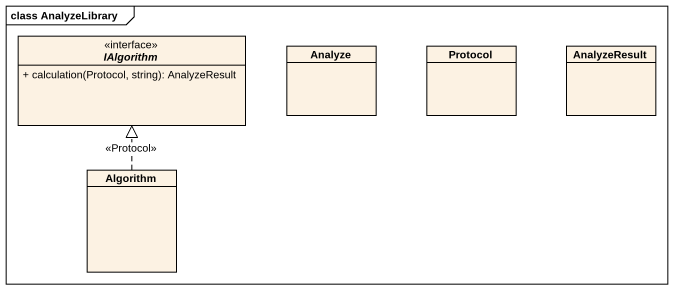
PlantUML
@startuml
mainframe class AnalyzeLibrary
hide circle
hide empty members
skinparam classAttributeIconSize 0
interface IAlgorithm {
  + calculation(Protocol, string): AnalyzeResult
}
class Analyze
class "Protocol" as Protocol_
class AnalyzeResult
class Algorithm
Algorithm .up.|> IAlgorithm : <<Protocol>>
@enduml
